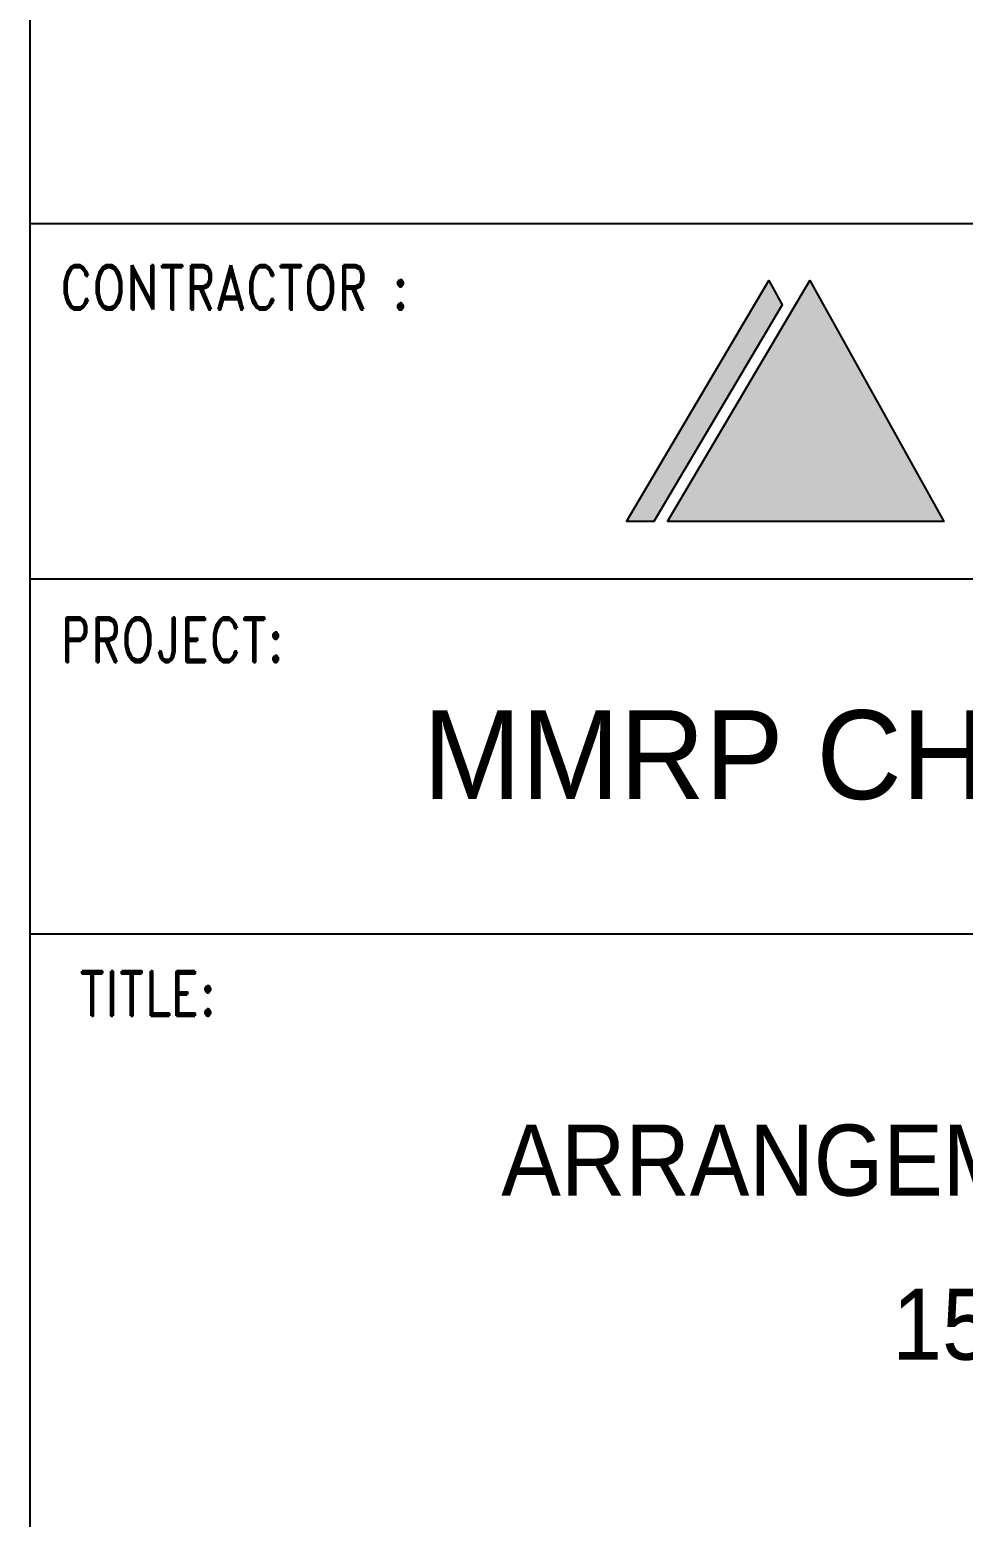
# Model space of a CAD drawing. Header units: millimetres. Extents: x 415966 to 487306, y -108951 to -17325.
# Drawn here: x 444951 to 447182, y -41420 to -37868 of the extents above; entities that cross this region are included whole.
import ezdxf
from ezdxf.enums import TextEntityAlignment as Align

# ---------------------------------------------------------------- set-up
doc = ezdxf.new("R2010")
doc.units = ezdxf.units.MM
doc.header["$LTSCALE"] = 2
doc.layers.add('Layer 1', color=7, linetype='Continuous')
doc.layers.add('TAN-TIT', color=30, linetype='Continuous')
doc.styles.add('KJR', font='arial.ttf', dxfattribs={"width": 0.8})
doc.styles.add('RD', font='sanss___.ttf')
doc.styles.add('RD6', font='ROMAND.shx', dxfattribs={"width": 0.83, "height": 6})

# ---------------------------------------------------------------- blocks, each defined once
blk = doc.blocks.new('BORDER')
h = blk.add_hatch(color=256)
h.dxf.hatch_style = 1
h.paths.add_polyline_path([(20566.2, 2725.7), (20339.4, 2341.8), (20779.3, 2341.8)])
h.paths.add_polyline_path([(20522, 2687.2), (20500.7, 2725.7), (20274, 2341.8), (20317.9, 2341.8)])
at = {"layer": 'Layer 1'}
for points in [[(20274, 2341.8), (20500.7, 2725.7), (20522, 2687.2), (20317.9, 2341.8), (20274, 2341.8)], [(20339.4, 2341.8), (20566.2, 2725.7), (20779.3, 2341.8), (20339.4, 2341.8)]]:
    blk.add_lwpolyline(points, dxfattribs=at)
at = {"layer": 'TAN-TIT'}
for p, q in [((19323.7, 4632.3), (19323.7, 352)), ((19323.7, 2816.3), (23282.3, 2816.3)), ((19323.7, 2250.8), (23282.3, 2250.8)), ((19323.7, 1685.2), (23282.3, 1685.2))]:
    blk.add_line(p, q, dxfattribs=at)
at = {"layer": 'TAN-TIT', "style": 'RD6', "width": 0.8}
for s, p in [('CONTRACTOR :', (19372.4, 2679.4)), ('PROJECT:', (19372.4, 2118.2)), ('TITLE:', (19402.5, 1555.1))]:
    blk.add_text(s, height=70.69, dxfattribs=at).set_placement(p)

msp = doc.modelspace()

# ---------------------------------------------------------------- block references
at = {"xscale": 1.5, "yscale": 1.5, "zscale": 1.5}
msp.add_blockref('BORDER', (415965.9, -42555.1), dxfattribs=at)

# ---------------------------------------------------------------- texts
at = {"style": 'KJR', "width": 0.9519}
msp.add_text('MMRP CHALK RIVER PROJECT', height=212.069, dxfattribs=at).set_placement((445890.9, -39705.1), (450105.9, -39705.1), align=Align.FIT)
at = {"style": 'RD', "width": 0.9}
for s, p in [('ARRANGEMENT FOR AP BUILDING (1/21)', (446078, -40652.3)), ('15m CONTAINER  (1/2)', (447012.2, -41044.2))]:
    msp.add_text(s, height=169.655, dxfattribs=at).set_placement(p)

doc.saveas('drawing.dxf')
